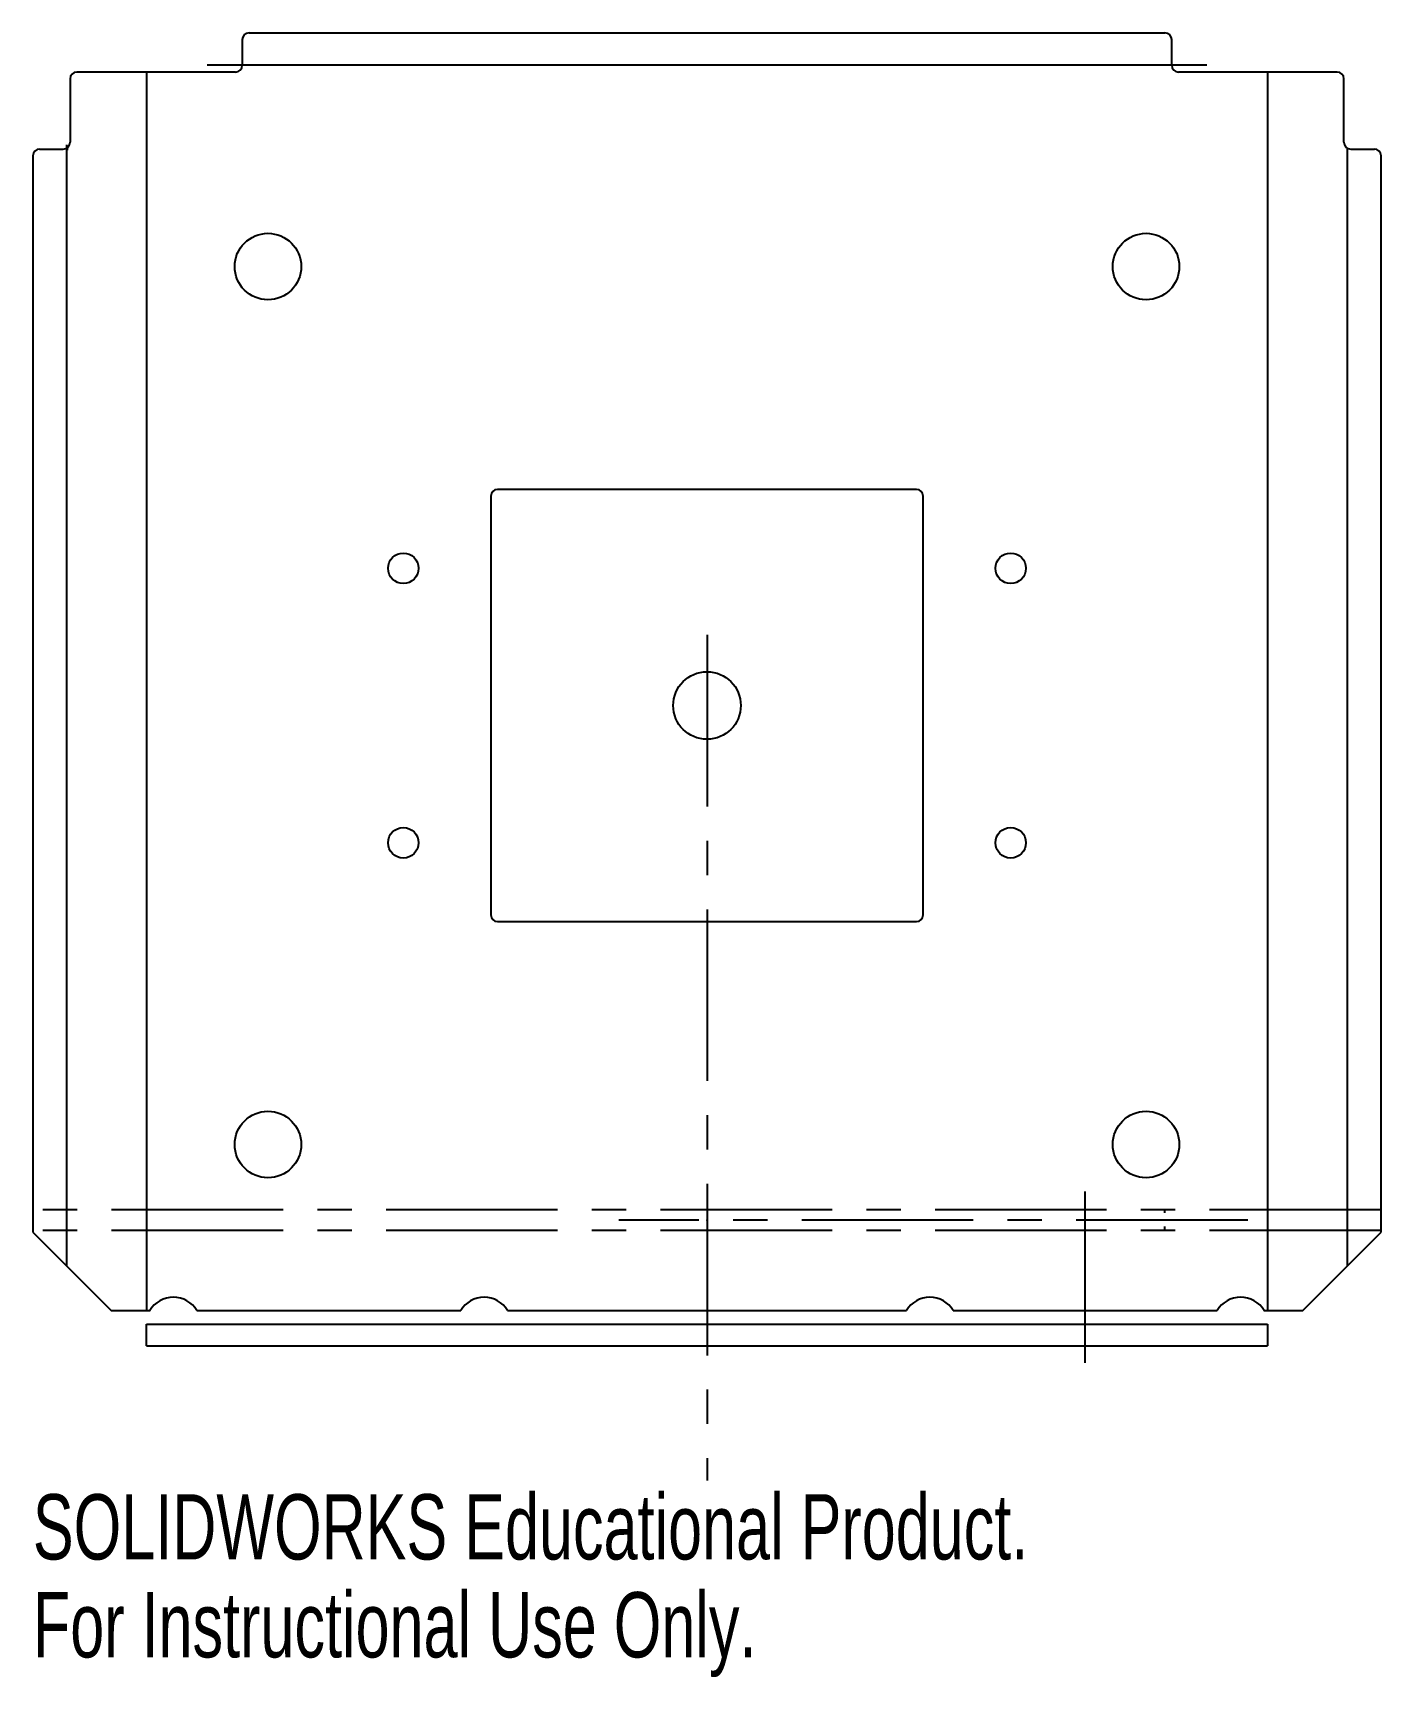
# Model space of a CAD drawing. Header units: millimetres. Extents: x -50 to 50, y -72 to 50.
import ezdxf

# ---------------------------------------------------------------- set-up
doc = ezdxf.new("R2010")
doc.units = ezdxf.units.MM
doc.header["$PDSIZE"] = -1
doc.linetypes.add('CENTERX2', pattern=[20.32, 12.7, -2.54, 2.54, -2.54])
doc.styles.add('SLDTEXTSTYLE0', font='TXT', dxfattribs={"width": 0.7})

msp = doc.modelspace()

# ---------------------------------------------------------------- linework, layer by layer
at = {"color": 7, "linetype": 'Continuous', "lineweight": 25}
for p, q in [((-34.4, 49.3), (-34.4, 47.4)), ((-33.9, 49.8), (33.9, 49.8)), ((34.4, 47.4), (34.4, 49.3)), ((-47.15, 46.4), (-47.15, 41.7)), ((-34.9, 46.9), (-46.65, 46.9)), ((46.65, 46.9), (34.9, 46.9)), ((47.15, 41.7), (47.15, 46.4)), ((-49.9, 40.7), (-49.9, -39)), ((-49.4, 41.2), (-47.65, 41.2)), ((47.65, 41.2), (49.4, 41.2)), ((49.9, -39), (49.9, 40.7)), ((15.5, 16), (-15.5, 16)), ((-16, 15.5), (-16, -15.5)), ((16, -15.5), (16, 15.5)), ((-15.5, -16), (15.5, -16)), ((-49.9, -39), (-44.1, -44.8)), ((44.1, -44.8), (49.9, -39)), ((-44.1, -44.8), (-41.23, -44.8)), ((-37.77, -44.8), (-18.23, -44.8)), ((-14.77, -44.8), (14.77, -44.8)), ((18.23, -44.8), (37.77, -44.8)), ((41.23, -44.8), (44.1, -44.8))]:
    msp.add_line(p, q, dxfattribs=at)
at = {"color": 7, "linetype": 'Continuous'}
for p, q in [((-41.5, 46.9), (-41.5, -44.8)), ((37, 47.4), (-37, 47.4)), ((41.5, 46.9), (41.5, -44.8)), ((-47.4, 41.5), (-47.4, -41.5)), ((-47.4, 41.2), (-47.3, 41.2)), ((47.4, -41.5), (47.4, 41.2)), ((33.89, -37.56), (33.89, -37.31)), ((33.89, -38.83), (33.89, -38.58)), ((-41.5, -45.8), (41.5, -45.8)), ((-41.5, -47.4), (-41.5, -45.8)), ((41.5, -45.8), (41.5, -47.4)), ((-41.5, -47.4), (41.5, -47.4))]:
    msp.add_line(p, q, dxfattribs=at)
at = {"color": 7, "linetype": 'CENTERX2'}
for p, q in [((0, 5.23), (0, -57.37)), ((28, -48.67), (28, -34.2)), ((49.9, -37.33), (-49.9, -37.33)), ((49.9, -38.86), (-49.9, -38.86)), ((40.03, -38.09), (-6.52, -38.09))]:
    msp.add_line(p, q, dxfattribs=at)
at = {"color": 7, "linetype": 'Continuous', "lineweight": 25}
for centre, radius in [((-32.5, 32.5), 2.46), ((32.5, 32.5), 2.46), ((-22.48, 10.16), 1.13), ((22.48, 10.16), 1.13), ((-22.48, -10.16), 1.13), ((22.48, -10.16), 1.13), ((-32.5, -32.5), 2.46), ((32.5, -32.5), 2.46)]:
    msp.add_circle(centre, radius, dxfattribs=at)
at = {"color": 7, "linetype": 'Continuous'}
msp.add_circle((0, 0), 2.5, dxfattribs=at)
at = {"color": 7, "linetype": 'Continuous', "lineweight": 25}
for centre, radius, start, end in [((-33.9, 49.3), 0.5, 90, 180), ((33.9, 49.3), 0.5, 0, 90), ((-46.65, 46.4), 0.5, 90, 180), ((-34.9, 47.4), 0.5, 270, 0), ((34.9, 47.4), 0.5, 180, 270), ((46.65, 46.4), 0.5, 0, 90), ((-47.65, 41.7), 0.5, 270, 0), ((47.65, 41.7), 0.5, 180, 270), ((-49.4, 40.7), 0.5, 90, 180), ((49.4, 40.7), 0.5, 0, 90), ((-15.5, 15.5), 0.5, 90, 180), ((15.5, 15.5), 0.5, 0, 90), ((-15.5, -15.5), 0.5, 180, 270), ((15.5, -15.5), 0.5, 270, 0), ((-39.5, -45.8), 2, 30, 150), ((-16.5, -45.8), 2, 30, 150), ((16.5, -45.8), 2, 30, 150), ((39.5, -45.8), 2, 30, 150)]:
    msp.add_arc(centre, radius, start, end, dxfattribs=at)
at = {"color": 7, "linetype": 'Continuous'}
for p in [(0, -38.09), (28, -38.09)]:
    msp.add_point(p, dxfattribs=at)

# ---------------------------------------------------------------- texts
at = {"color": 7, "linetype": 'Continuous', "char_height": 4.8336, "attachment_point": 1, "style": 'SLDTEXTSTYLE0'}
for s, insert in [('SOLIDWORKS Educational Product.', (-49.9, -58.39)), ('For Instructional Use Only.', (-49.9, -65.64))]:
    msp.add_mtext(s, dxfattribs=dict(at, insert=insert))

doc.saveas('drawing.dxf')
